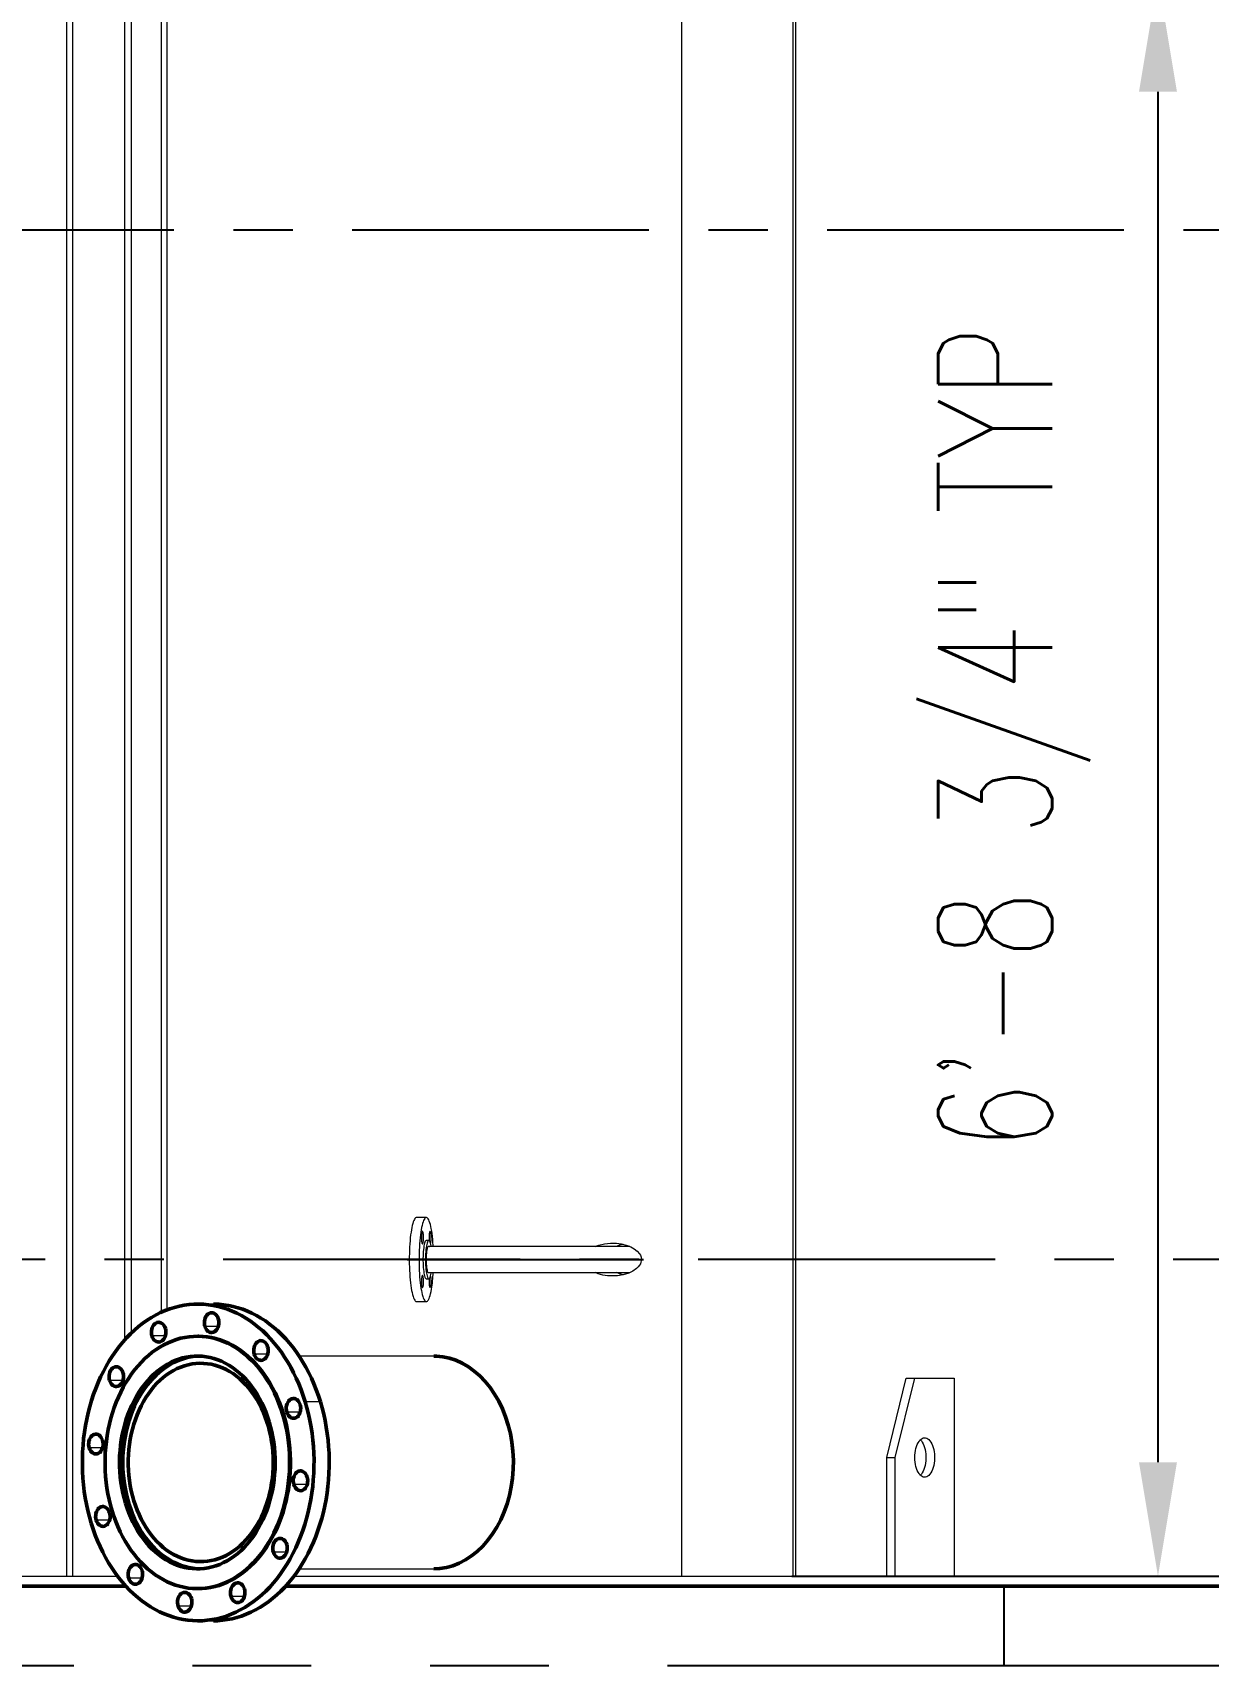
# Model space of a CAD drawing. Header units: inches. Extents: x 0 to 4731, y 0 to 1632.
# Drawn here: x 775.6 to 835, y 504.5 to 587 of the extents above; entities that cross this region are included whole.
import ezdxf

# ---------------------------------------------------------------- set-up
doc = ezdxf.new("R2010")
doc.units = ezdxf.units.IN
doc.header["$LTSCALE"] = 48
doc.header["$MEASUREMENT"] = 0
doc.linetypes.add('CENTER', pattern=[2, 1.25, -0.25, 0.25, -0.25])
doc.linetypes.add('PHANTOM2', pattern=[1.25, 0.625, -0.125, 0.125, -0.125, 0.125, -0.125])
for name, color, linetype, lineweight in [('AM_0', 7, 'Continuous', 50), ('AM_11', 92, 'PHANTOM2', 25), ('AM_7', 142, 'CENTER', 25), ('Equipment-AM_0', 7, 'Continuous', 50), ('Equipment-AM_5', 92, 'Continuous', 25), ('Equipment-AM_7', 142, 'CENTER', 25), ('Process-AM_0', 7, 'Continuous', 50)]:
    doc.layers.add(name, color=color, linetype=linetype, lineweight=lineweight)
doc.styles.get("Standard").update_dxf_attribs({"font": 'ROMANS.SHX', "width": 0.7})
doc.dimstyles.new('VALMET_ANSI$0', dxfattribs={"dimscale": 48, "dimtxt": 0.12, "dimasz": 0.12, "dimexe": 0.1, "dimexo": 0.05, "dimgap": 0.06, "dimtad": 1, "dimtoh": 1, "dimdec": 5, "dimzin": 7, "dimdsep": 46, "dimlunit": 4, "dimtxsty": 'Standard', "dimcen": 0, "dimclrd": 256, "dimclre": 256, "dimclrt": 140, "dimadec": 0, "dimazin": 2, "dimtp": 0.1, "dimtm": 0.1, "dimtfac": 0.71, "dimtdec": 5, "dimtofl": 0, "dimtmove": 0, "dimatfit": 3, "dimfxl": 1, "dimfrac": 2, "dimtolj": 1, "dimtzin": 7, "dimlwd": -1, "dimlwe": -1, "dimarcsym": 1})

# ---------------------------------------------------------------- blocks, each defined once
blk = doc.blocks.new('*U377')
at = {"layer": 'AM_7', "color": 0, "transparency": 16777216}
blk.add_line((-5.213, 0), (5.213, 0), dxfattribs=at)
blk = doc.blocks.new('*D608')
at = {"layer": 'Defpoints', "color": 0, "transparency": 16777216}
for p in [(811.567, 589.78), (811.567, 509.03), (832.462, 509.03)]:
    blk.add_point(p, dxfattribs=at)
at = {"layer": 'Equipment-AM_5', "linetype": 'ByBlock', "transparency": 16777216}
for p, q in [((813.967, 589.78), (837.262, 589.78)), ((832.462, 584.02), (832.462, 514.79)), ((813.967, 509.03), (837.262, 509.03))]:
    blk.add_line(p, q, dxfattribs=at)
at = {"layer": 'Equipment-AM_5', "transparency": 16777216}
for points in [[(831.502, 584.02), (833.422, 584.02), (832.462, 589.78)], [(831.502, 514.79), (833.422, 514.79), (832.462, 509.03)]]:
    blk.add_solid(points, dxfattribs=at)
at = {"layer": 'Equipment-AM_5', "color": 140, "transparency": 16777216, "insert": (825.194, 551.365), "char_height": 5.76, "attachment_point": 5, "rotation": 90}
blk.add_mtext('\\A1;6\'-8 3/4" TYP', dxfattribs=at)

msp = doc.modelspace()

# ---------------------------------------------------------------- linework, layer by layer
at = {"layer": 'AM_0', "lineweight": 18}
for p, q in [((784.73279, 522.780171), (783.965917, 522.780171)), ((784.982248, 521.653058), (784.306389, 521.653058)), ((782.306969, 521.170208), (781.63111, 521.170208)), ((783.965917, 521.155171), (783.923313, 521.155171)), ((787.47575, 520.243005), (786.799891, 520.243005)), ((795.881161, 520.155171), (789.068134, 520.155171)), ((780.166752, 518.923834), (779.490893, 518.923834)), ((788.274519, 517.222108), (788.231915, 517.222108)), ((789.119343, 517.31787), (788.443484, 517.31787)), ((790.139663, 517.844563), (789.37279, 517.844563)), ((779.135065, 515.51585), (778.459206, 515.51585)), ((789.472627, 513.661443), (788.796768, 513.661443)), ((780.29057, 512.721282), (780.460986, 512.721282)), ((779.48835, 511.859422), (778.81249, 511.859422)), ((788.440941, 510.253458), (787.765082, 510.253458)), ((781.131942, 508.934288), (780.456083, 508.934288)), ((789.068134, 509.405171), (795.881161, 509.405171)), ((783.923313, 508.405171), (783.965917, 508.405171)), ((783.625444, 507.524234), (782.949585, 507.524234)), ((786.300723, 508.007084), (785.624864, 508.007084)), ((783.965917, 506.780171), (784.73279, 506.780171))]:
    msp.add_line(p, q, dxfattribs=at)
at = {"layer": 'AM_0', "flags": 128}
for points in [[(778.559043, 511.715779), (778.469896, 512.02792), (778.390391, 512.34489), (778.320667, 512.666133), (778.260847, 512.991084), (778.211036, 513.319174), (778.171321, 513.649827), (778.141771, 513.982463), (778.122439, 514.316498), (778.113358, 514.651347), (778.114545, 514.986422), (778.125997, 515.321134), (778.147694, 515.654898), (778.179598, 515.987128), (778.221654, 516.31724), (778.273786, 516.644655), (778.335905, 516.9688), (778.407901, 517.289104), (778.489647, 517.605008), (778.581001, 517.915955), (778.681802, 518.221402), (778.791872, 518.520811), (778.91102, 518.813658), (779.039036, 519.099429), (779.175695, 519.377622), (779.320758, 519.64775), (779.47397, 519.909339), (779.635062, 520.161929), (779.803753, 520.405078), (779.979745, 520.638358), (780.16273, 520.861362), (780.352387, 521.073697), (780.548384, 521.274991), (780.750376, 521.464891), (780.958009, 521.643064), (781.17092, 521.809196), (781.388733, 521.962998), (781.611068, 522.104198), (781.837534, 522.23255), (782.067734, 522.347827), (782.301264, 522.449829), (782.537714, 522.538375), (782.77667, 522.613311), (783.017712, 522.674504), (783.260418, 522.721848), (783.504362, 522.75526), (783.749115, 522.774681), (783.994248, 522.780077), (784.239332, 522.771438), (784.483936, 522.74878), (784.727631, 522.712142), (784.96999, 522.661589), (785.210588, 522.597209), (785.449002, 522.519115), (785.684814, 522.427445), (785.917611, 522.322359), (786.146983, 522.204041), (786.37253, 522.072699), (786.593854, 521.928564), (786.810568, 521.771888), (787.022292, 521.602946), (787.228653, 521.422034), (787.429291, 521.229471), (787.623853, 521.025593), (787.811997, 520.810758), (787.993394, 520.585344), (788.167726, 520.349746), (788.334686, 520.104377), (788.493982, 519.849667), (788.645334, 519.586064), (788.788477, 519.314029), (788.923159, 519.034041), (789.049145, 518.74659), (789.166213, 518.45218), (789.274158, 518.151328), (789.37279, 517.844563)], [(784.306389, 521.653058), (784.28719, 521.73617), (784.278841, 521.822575), (784.281597, 521.90965), (784.295375, 521.994747), (784.319755, 522.075282), (784.353996, 522.148807), (784.397059, 522.213088), (784.447635, 522.266172), (784.504187, 522.306447), (784.564997, 522.332688), (784.628217, 522.344098), (784.691926, 522.340331), (784.754189, 522.321501), (784.813113, 522.28818), (784.866909, 522.24138), (784.913941, 522.182524), (784.952781, 522.113399), (784.982248, 522.036107)], [(784.73279, 522.780171), (784.761121, 522.780077), (785.006205, 522.771438), (785.250809, 522.74878), (785.494504, 522.712142), (785.736863, 522.661589), (785.977461, 522.597209), (786.215875, 522.519115), (786.451687, 522.427445), (786.684483, 522.322359), (786.913856, 522.204041), (787.139402, 522.072699), (787.360727, 521.928564), (787.577441, 521.771888), (787.789164, 521.602946), (787.995526, 521.422034), (788.196164, 521.229471), (788.390725, 521.025593), (788.57887, 520.810758), (788.760267, 520.585344), (788.934599, 520.349746), (789.101559, 520.104377), (789.260855, 519.849667), (789.412207, 519.586064), (789.55535, 519.314029), (789.690032, 519.034041), (789.816018, 518.74659), (789.933086, 518.45218), (790.041031, 518.151328), (790.139663, 517.844563)], [(781.63111, 521.170208), (781.61191, 521.25332), (781.603562, 521.339725), (781.606318, 521.4268), (781.620096, 521.511897), (781.644476, 521.592432), (781.678717, 521.665957), (781.72178, 521.730238), (781.772356, 521.783322), (781.828908, 521.823597), (781.889718, 521.849838), (781.952938, 521.861248), (782.016647, 521.857481), (782.07891, 521.838651), (782.137834, 521.80533), (782.191629, 521.75853), (782.238662, 521.699674), (782.277502, 521.630549), (782.306969, 521.553257)], [(782.306969, 521.553257), (782.326169, 521.470146), (782.334518, 521.38374), (782.331761, 521.296666), (782.317984, 521.211569), (782.293604, 521.131034), (782.259362, 521.057509), (782.216299, 520.993228), (782.165723, 520.940143), (782.109171, 520.899869), (782.048362, 520.873628), (781.985142, 520.862217), (781.921433, 520.865985), (781.85917, 520.884815), (781.800246, 520.918136), (781.74645, 520.964936), (781.699418, 521.023792), (781.660578, 521.092916), (781.63111, 521.170208)], [(784.982248, 522.036107), (785.001448, 521.952996), (785.009797, 521.86659), (785.00704, 521.779516), (784.993263, 521.694419), (784.968883, 521.613884), (784.934641, 521.540359), (784.891578, 521.476078), (784.841003, 521.422993), (784.784451, 521.382719), (784.723641, 521.356478), (784.660421, 521.345067), (784.596712, 521.348835), (784.534449, 521.367665), (784.475525, 521.400986), (784.421729, 521.447786), (784.374697, 521.506642), (784.335857, 521.575766), (784.306389, 521.653058)], [(779.61471, 512.338233), (779.5357, 512.616937), (779.466335, 512.900396), (779.406767, 513.187987), (779.357128, 513.479078), (779.317526, 513.773029), (779.288049, 514.069195), (779.26876, 514.366923), (779.259704, 514.665559), (779.260899, 514.964447), (779.272344, 515.262931), (779.294012, 515.560353), (779.325856, 515.85606), (779.367806, 516.149402), (779.419771, 516.439734), (779.481635, 516.726418), (779.553263, 517.008824), (779.634497, 517.28633), (779.725159, 517.558328), (779.82505, 517.824219), (779.933949, 518.083418), (780.051618, 518.335356), (780.177798, 518.579479), (780.312211, 518.81525), (780.454562, 519.042151), (780.604539, 519.259683), (780.76181, 519.467369), (780.926031, 519.664751), (781.096841, 519.851396), (781.273864, 520.026892), (781.456712, 520.190856), (781.644981, 520.342926), (781.838259, 520.482767), (782.03612, 520.610073), (782.238129, 520.724564), (782.443843, 520.825987), (782.652809, 520.914121), (782.864568, 520.988771), (783.078654, 521.049773), (783.294597, 521.096992), (783.511922, 521.130327), (783.730151, 521.149702), (783.948805, 521.155075), (784.167403, 521.146436), (784.385465, 521.123801), (784.60251, 521.087222), (784.818063, 521.036779), (785.031648, 520.972583), (785.242797, 520.894774), (785.451046, 520.803524), (785.655937, 520.699033), (785.857018, 520.581531), (786.053849, 520.451277), (786.245997, 520.308556), (786.433039, 520.153683), (786.614564, 519.986998), (786.790173, 519.808867), (786.95948, 519.619681), (787.122113, 519.419858), (787.277714, 519.209835), (787.425941, 518.990075), (787.566469, 518.761061), (787.698989, 518.523296), (787.823209, 518.277302), (787.938856, 518.023622), (788.045676, 517.762811), (788.143434, 517.495444), (788.231915, 517.222108)], [(783.965917, 521.155171), (783.991409, 521.155075), (784.210007, 521.146436), (784.428069, 521.123801), (784.645114, 521.087222), (784.860667, 521.036779), (785.074252, 520.972583), (785.285401, 520.894774), (785.49365, 520.803524), (785.698541, 520.699033), (785.899622, 520.581531), (786.096453, 520.451277), (786.288601, 520.308556), (786.475643, 520.153683), (786.657168, 519.986998), (786.832777, 519.808867), (787.002084, 519.619681), (787.164717, 519.419858), (787.320318, 519.209835), (787.468546, 518.990075), (787.609073, 518.761061), (787.741593, 518.523296), (787.865813, 518.277302), (787.98146, 518.023622), (788.08828, 517.762811), (788.186038, 517.495444), (788.274519, 517.222108)], [(786.799891, 520.243005), (786.780691, 520.326116), (786.772343, 520.412522), (786.775099, 520.499596), (786.788877, 520.584693), (786.813257, 520.665228), (786.847498, 520.738753), (786.890561, 520.803034), (786.941137, 520.856119), (786.997689, 520.896393), (787.058499, 520.922634), (787.121719, 520.934045), (787.185428, 520.930277), (787.247691, 520.911447), (787.306615, 520.878126), (787.36041, 520.831326), (787.407443, 520.77247), (787.446283, 520.703346), (787.47575, 520.626054)], [(787.47575, 520.626054), (787.49495, 520.542942), (787.503299, 520.456537), (787.500542, 520.369462), (787.486765, 520.284365), (787.462385, 520.20383), (787.428143, 520.130306), (787.38508, 520.066024), (787.334504, 520.01294), (787.277952, 519.972665), (787.217143, 519.946424), (787.153923, 519.935014), (787.090214, 519.938781), (787.027951, 519.957611), (786.969027, 519.990932), (786.915231, 520.037732), (786.868199, 520.096588), (786.829359, 520.165713), (786.799891, 520.243005)], [(779.490893, 518.923834), (779.471693, 519.006946), (779.463344, 519.093351), (779.466101, 519.180426), (779.479878, 519.265523), (779.504258, 519.346057), (779.5385, 519.419582), (779.581563, 519.483864), (779.632139, 519.536948), (779.68869, 519.577223), (779.7495, 519.603464), (779.81272, 519.614874), (779.876429, 519.611107), (779.938692, 519.592277), (779.997616, 519.558955), (780.051412, 519.512156), (780.098444, 519.4533), (780.137284, 519.384175), (780.166752, 519.306883)], [(780.29057, 512.721282), (780.218933, 512.9754), (780.156806, 513.23415), (780.104348, 513.496869), (780.061693, 513.762883), (780.02895, 514.031507), (780.006204, 514.302054), (779.993514, 514.573827), (779.990911, 514.846131), (779.998403, 515.118265), (780.015969, 515.389531), (780.043566, 515.659233), (780.081122, 515.926679), (780.128541, 516.191181), (780.185701, 516.452062), (780.252456, 516.70865), (780.328633, 516.960288), (780.414038, 517.20633), (780.508452, 517.446144), (780.611631, 517.679115), (780.723311, 517.904644), (780.843206, 518.122152), (780.971007, 518.331082), (781.106386, 518.530897), (781.248997, 518.721083), (781.398473, 518.901153), (781.55443, 519.070645), (781.716467, 519.229123), (781.88417, 519.376181), (782.057107, 519.511441), (782.234835, 519.634555), (782.416897, 519.745209), (782.602826, 519.843117), (782.792144, 519.928029), (782.984366, 519.999726), (783.178999, 520.058025), (783.375542, 520.102776), (783.573491, 520.133864), (783.772339, 520.151209), (783.971573, 520.154766), (784.170684, 520.144527), (784.36916, 520.120518), (784.566492, 520.0828), (784.762172, 520.03147), (784.955699, 519.96666), (785.146576, 519.888537), (785.334313, 519.797301), (785.518428, 519.693185), (785.698448, 519.576458), (785.873912, 519.447419), (786.044368, 519.306399), (786.209379, 519.153761), (786.368523, 518.989896), (786.521389, 518.815224), (786.667586, 518.630194), (786.806739, 518.435282), (786.93849, 518.230986), (787.062501, 518.017833), (787.178454, 517.796368), (787.286051, 517.567161), (787.385016, 517.3308), (787.475095, 517.087892), (787.556056, 516.839059)], [(784.008521, 520.153909), (783.894541, 520.148272), (783.695864, 520.127593), (783.498209, 520.093188), (783.302083, 520.045144), (783.107988, 519.983585), (782.916424, 519.908669), (782.727882, 519.820588), (782.542846, 519.719569), (782.361792, 519.60587), (782.185183, 519.479784), (782.013473, 519.341634), (781.847104, 519.191774), (781.686501, 519.03059), (781.532078, 518.858496), (781.38423, 518.675932), (781.243338, 518.483368), (781.109762, 518.281298), (780.983847, 518.07024), (780.865914, 517.850737), (780.756267, 517.623352), (780.655188, 517.388669), (780.562935, 517.147289), (780.479746, 516.899833), (780.405833, 516.646936), (780.341388, 516.389247), (780.286574, 516.127428), (780.241534, 515.86215), (780.206382, 515.594095), (780.181209, 515.32395), (780.166079, 515.05241), (780.161031, 514.780171), (780.166079, 514.507931), (780.181209, 514.236391), (780.206382, 513.966246), (780.241534, 513.698191), (780.286574, 513.432913), (780.341388, 513.171094), (780.405833, 512.913405), (780.479746, 512.660508), (780.562935, 512.413052), (780.655188, 512.171673), (780.756267, 511.936989), (780.865914, 511.709604), (780.983847, 511.490101), (781.109762, 511.279044), (781.243338, 511.076973), (781.38423, 510.884409), (781.532078, 510.701846), (781.686501, 510.529751), (781.847104, 510.368567), (782.013473, 510.218708), (782.185183, 510.080558), (782.361792, 509.954471), (782.542846, 509.840772), (782.727882, 509.739753), (782.916424, 509.651672), (783.107988, 509.576756), (783.302083, 509.515197), (783.498209, 509.467153), (783.695864, 509.432748), (783.894541, 509.412069), (784.008521, 509.406432)], [(787.759369, 514.780171), (787.754261, 515.044575), (787.73895, 515.308243), (787.713479, 515.570438), (787.677919, 515.830432), (787.63237, 516.087497), (787.576957, 516.340919), (787.511837, 516.589991), (787.437189, 516.834019), (787.353222, 517.072322), (787.260171, 517.304237), (787.158295, 517.529117), (787.047876, 517.746334), (786.929225, 517.955285), (786.80267, 518.155386), (786.668564, 518.346079), (786.527283, 518.526834), (786.379218, 518.697146), (786.224784, 518.856541), (786.064409, 519.004575), (785.898542, 519.140834), (785.727645, 519.264939), (785.552194, 519.376544), (785.372678, 519.475338), (785.189597, 519.561047), (785.003462, 519.633429), (784.814791, 519.692286), (784.62411, 519.737451), (784.431951, 519.768799), (784.23885, 519.786243), (784.045344, 519.789734), (783.851973, 519.779263), (783.659275, 519.754858), (783.467789, 519.716588), (783.278047, 519.66456), (783.090579, 519.598917), (782.905906, 519.519844), (782.724545, 519.427561), (782.546999, 519.322324), (782.373765, 519.204428), (782.205324, 519.0742), (782.042146, 518.932005), (781.884687, 518.778237), (781.733385, 518.613326), (781.588661, 518.437731), (781.45092, 518.251942), (781.320544, 518.056477), (781.197898, 517.85188), (781.083323, 517.638722), (780.977139, 517.417596), (780.879641, 517.189119), (780.791101, 516.953928), (780.711767, 516.712679), (780.641858, 516.466043), (780.58157, 516.214708), (780.531072, 515.959375), (780.490503, 515.700756), (780.459977, 515.43957), (780.439579, 515.176547), (780.429366, 514.912419), (780.429366, 514.647922), (780.439579, 514.383794), (780.459977, 514.120771), (780.490503, 513.859586), (780.531072, 513.600966), (780.58157, 513.345633), (780.641858, 513.094298), (780.711767, 512.847663), (780.791101, 512.606413), (780.879641, 512.371222), (780.977139, 512.142746), (781.083323, 511.92162), (781.197898, 511.708461), (781.320544, 511.503864), (781.45092, 511.308399), (781.588661, 511.12261), (781.733385, 510.947015), (781.884687, 510.782104), (782.042146, 510.628337), (782.205324, 510.486141), (782.373765, 510.355913), (782.546999, 510.238017), (782.724545, 510.132781), (782.905906, 510.040497), (783.090579, 509.961424), (783.278047, 509.895782), (783.467789, 509.843753), (783.659275, 509.805483), (783.851973, 509.781078), (784.045344, 509.770607), (784.23885, 509.774098), (784.431951, 509.791542), (784.62411, 509.822891), (784.814791, 509.868056), (785.003462, 509.926912), (785.189597, 509.999295), (785.372678, 510.085003), (785.552194, 510.183797), (785.727645, 510.295403), (785.898542, 510.419508), (786.064409, 510.555767), (786.224784, 510.7038), (786.379218, 510.863195), (786.527283, 511.033507), (786.668564, 511.214262), (786.80267, 511.404956), (786.929225, 511.605056), (787.047876, 511.814007), (787.158295, 512.031225), (787.260171, 512.256104), (787.353222, 512.488019), (787.437189, 512.726322), (787.511837, 512.97035), (787.576957, 513.219422), (787.63237, 513.472844), (787.677919, 513.72991), (787.713479, 513.989903), (787.73895, 514.252099), (787.754261, 514.515766), (787.759369, 514.780171)], [(795.881362, 520.1503), (796.00469, 520.152218), (796.335714, 520.11932), (796.6644, 520.048082), (796.989765, 519.939219), (797.308327, 519.794078), (797.616604, 519.614005), (797.913362, 519.399147), (798.197433, 519.150755), (798.465763, 518.871617), (798.7153, 518.564521), (798.944956, 518.229931), (799.153776, 517.86963), (799.339535, 517.487545), (799.500007, 517.087599), (799.634163, 516.671017), (799.741739, 516.2395), (799.821661, 515.79768), (799.872856, 515.350185), (799.894715, 514.898972), (799.88757, 514.445326), (799.851667, 513.994041), (799.787254, 513.549912), (799.6943, 513.114815), (799.57356, 512.690022), (799.426556, 512.279943), (799.254809, 511.888987), (799.05862, 511.518553), (798.839241, 511.169991), (798.599245, 510.846848), (798.341202, 510.552672), (798.065776, 510.288706), (797.774472, 510.055751), (797.470563, 509.856102), (797.157319, 509.692051), (796.836005, 509.564679), (796.50782, 509.473936), (796.17631, 509.420586), (795.881173, 509.407055)], [(780.166752, 519.306883), (780.185951, 519.223772), (780.1943, 519.137366), (780.191544, 519.050292), (780.177766, 518.965194), (780.153386, 518.88466), (780.119145, 518.811135), (780.076082, 518.746854), (780.025506, 518.693769), (779.968954, 518.653495), (779.908144, 518.627253), (779.844924, 518.615843), (779.781215, 518.61961), (779.718952, 518.638441), (779.660028, 518.671762), (779.606232, 518.718562), (779.5592, 518.777418), (779.52036, 518.846542), (779.490893, 518.923834)], [(788.443484, 517.31787), (788.424284, 517.400982), (788.415936, 517.487387), (788.418692, 517.574462), (788.432469, 517.659559), (788.456849, 517.740094), (788.491091, 517.813619), (788.534154, 517.8779), (788.58473, 517.930984), (788.641282, 517.971259), (788.702092, 517.9975), (788.765311, 518.00891), (788.829021, 518.005143), (788.891283, 517.986313), (788.950208, 517.952992), (789.004003, 517.906192), (789.051036, 517.847336), (789.089876, 517.778212), (789.119343, 517.700919)], [(789.37279, 517.844563), (789.461937, 517.532421), (789.541442, 517.215451), (789.611166, 516.894209), (789.670986, 516.569257), (789.720797, 516.241168), (789.760513, 515.910515), (789.790063, 515.577879), (789.809395, 515.243843), (789.818475, 514.908995), (789.817289, 514.57392), (789.805837, 514.239207), (789.78414, 513.905443), (789.752235, 513.573214), (789.71018, 513.243102), (789.658047, 512.915686), (789.595928, 512.591542), (789.523932, 512.271237), (789.442186, 511.955334), (789.350832, 511.644386), (789.250032, 511.33894), (789.139961, 511.03953), (789.020813, 510.746683), (788.892798, 510.460913), (788.756138, 510.182719), (788.611076, 509.912591), (788.457863, 509.651003), (788.296771, 509.398413), (788.128081, 509.155264), (787.952089, 508.921983), (787.769103, 508.698979), (787.579446, 508.486644), (787.38345, 508.28535), (787.181457, 508.09545), (786.973824, 507.917278), (786.760914, 507.751145), (786.5431, 507.597343), (786.320766, 507.456143), (786.094299, 507.327791), (785.8641, 507.212514), (785.63057, 507.110513), (785.394119, 507.021966), (785.155163, 506.947031), (784.914121, 506.885837), (784.671415, 506.838493), (784.427472, 506.805081), (784.182719, 506.78566), (783.937585, 506.780264), (783.692501, 506.788903), (783.447897, 506.811561), (783.204202, 506.848199), (782.961843, 506.898752), (782.721245, 506.963132), (782.482832, 507.041226), (782.247019, 507.132896), (782.014223, 507.237983), (781.78485, 507.3563), (781.559304, 507.487642), (781.337979, 507.631778), (781.121265, 507.788454), (780.909542, 507.957396), (780.70318, 508.138307), (780.502543, 508.330871), (780.307981, 508.534749), (780.119836, 508.749583), (779.938439, 508.974997), (779.764108, 509.210595), (779.597148, 509.455965), (779.437852, 509.710674), (779.2865, 509.974278), (779.143357, 510.246312), (779.008674, 510.526301), (778.882689, 510.813752), (778.765621, 511.108161), (778.657676, 511.409013), (778.559043, 511.715779)], [(788.231915, 517.222108), (788.310925, 516.943404), (788.38029, 516.659945), (788.439858, 516.372354), (788.489497, 516.081263), (788.529099, 515.787312), (788.558577, 515.491147), (788.577865, 515.193419), (788.586921, 514.894782), (788.585726, 514.595894), (788.574282, 514.297411), (788.552614, 513.999989), (788.52077, 513.704282), (788.478819, 513.41094), (788.426855, 513.120607), (788.36499, 512.833923), (788.293362, 512.551518), (788.212128, 512.274011), (788.121466, 512.002013), (788.021575, 511.736123), (787.912676, 511.476923), (787.795007, 511.224986), (787.668827, 510.980863), (787.534414, 510.745092), (787.392063, 510.51819), (787.242087, 510.300658), (787.084815, 510.092972), (786.920594, 509.89559), (786.749784, 509.708946), (786.572761, 509.533449), (786.389914, 509.369485), (786.201644, 509.217416), (786.008367, 509.077574), (785.810506, 508.950268), (785.608496, 508.835778), (785.402783, 508.734354), (785.193816, 508.646221), (784.982058, 508.571571), (784.767971, 508.510569), (784.552028, 508.463349), (784.334703, 508.430015), (784.116474, 508.410639), (783.89782, 508.405266), (783.679222, 508.413906), (783.461161, 508.43654), (783.244115, 508.473119), (783.028563, 508.523562), (782.814977, 508.587759), (782.603828, 508.665568), (782.395579, 508.756818), (782.190689, 508.861308), (781.989607, 508.97881), (781.792776, 509.109064), (781.600628, 509.251785), (781.413587, 509.406658), (781.232062, 509.573344), (781.056453, 509.751475), (780.887146, 509.94066), (780.724513, 510.140484), (780.568911, 510.350506), (780.420684, 510.570266), (780.280156, 510.799281), (780.147636, 511.037046), (780.023417, 511.283039), (779.90777, 511.53672), (779.80095, 511.79753), (779.703192, 512.064897), (779.61471, 512.338233)], [(788.274519, 517.222108), (788.353529, 516.943404), (788.422894, 516.659945), (788.482462, 516.372354), (788.532101, 516.081263), (788.571703, 515.787312), (788.601181, 515.491147), (788.620469, 515.193419), (788.629525, 514.894782), (788.62833, 514.595894), (788.616886, 514.297411), (788.595218, 513.999989), (788.563374, 513.704282), (788.521423, 513.41094), (788.469459, 513.120607), (788.407594, 512.833923), (788.335966, 512.551518), (788.254732, 512.274011), (788.16407, 512.002013), (788.064179, 511.736123), (787.95528, 511.476923), (787.837611, 511.224986), (787.711431, 510.980863), (787.577018, 510.745092), (787.434667, 510.51819), (787.284691, 510.300658), (787.127419, 510.092972), (786.963198, 509.89559), (786.792388, 509.708946), (786.615365, 509.533449), (786.432518, 509.369485), (786.244248, 509.217416), (786.050971, 509.077574), (785.85311, 508.950268), (785.6511, 508.835778), (785.445387, 508.734354), (785.236421, 508.646221), (785.024662, 508.571571), (784.810575, 508.510569), (784.594632, 508.463349), (784.377307, 508.430015), (784.159078, 508.410639), (783.965917, 508.405171)], [(790.139663, 517.844563), (790.22881, 517.532421), (790.308315, 517.215451), (790.378039, 516.894209), (790.437859, 516.569257), (790.48767, 516.241168), (790.527386, 515.910515), (790.556935, 515.577879), (790.576267, 515.243843), (790.585348, 514.908995), (790.584162, 514.57392), (790.57271, 514.239207), (790.551012, 513.905443), (790.519108, 513.573214), (790.477053, 513.243102), (790.42492, 512.915686), (790.362801, 512.591542), (790.290805, 512.271237), (790.209059, 511.955334), (790.117705, 511.644386), (790.016905, 511.33894), (789.906834, 511.03953), (789.787686, 510.746683), (789.65967, 510.460913), (789.523011, 510.182719), (789.377948, 509.912591), (789.224736, 509.651003), (789.063644, 509.398413), (788.894954, 509.155264), (788.718961, 508.921983), (788.535976, 508.698979), (788.346319, 508.486644), (788.150322, 508.28535), (787.94833, 508.09545), (787.740697, 507.917278), (787.527787, 507.751145), (787.309973, 507.597343), (787.087638, 507.456143), (786.861172, 507.327791), (786.630972, 507.212514), (786.397442, 507.110513), (786.160992, 507.021966), (785.922036, 506.947031), (785.680994, 506.885837), (785.438288, 506.838493), (785.194345, 506.805081), (784.949592, 506.78566), (784.73279, 506.780171)], [(789.119343, 517.700919), (789.138543, 517.617808), (789.146891, 517.531402), (789.144135, 517.444328), (789.130357, 517.359231), (789.105978, 517.278696), (789.071736, 517.205171), (789.028673, 517.14089), (788.978097, 517.087805), (788.921545, 517.047531), (788.860735, 517.02129), (788.797515, 517.009879), (788.733806, 517.013647), (788.671544, 517.032477), (788.612619, 517.065798), (788.558824, 517.112598), (788.511791, 517.171454), (788.472951, 517.240578), (788.443484, 517.31787)], [(787.556056, 516.839059), (787.627692, 516.584941), (787.689819, 516.326191), (787.742277, 516.063472), (787.784933, 515.797459), (787.817675, 515.528834), (787.840421, 515.258288), (787.853111, 514.986514), (787.855714, 514.71421), (787.848223, 514.442076), (787.830656, 514.17081), (787.803059, 513.901108), (787.765503, 513.633663), (787.718084, 513.36916), (787.660924, 513.10828), (787.594169, 512.851691), (787.517992, 512.600053), (787.432587, 512.354011), (787.338174, 512.114197), (787.234995, 511.881226), (787.123314, 511.655697), (787.00342, 511.438189), (786.875619, 511.229259), (786.740239, 511.029445), (786.597628, 510.839258), (786.448153, 510.659188), (786.292196, 510.489696), (786.130158, 510.331218), (785.962455, 510.184161), (785.789518, 510.048901), (785.611791, 509.925786), (785.429729, 509.815133), (785.2438, 509.717224), (785.054481, 509.632312), (784.862259, 509.560615), (784.667626, 509.502316), (784.471083, 509.457565), (784.273134, 509.426478), (784.074287, 509.409133), (783.875052, 509.405575), (783.675941, 509.415815), (783.477465, 509.439824), (783.280134, 509.477542), (783.084453, 509.528871), (782.890926, 509.593681), (782.700049, 509.671804), (782.512312, 509.763041), (782.328197, 509.867156), (782.148177, 509.983883), (781.972714, 510.112922), (781.802258, 510.253942), (781.637246, 510.40658), (781.478103, 510.570446), (781.325236, 510.745118), (781.179039, 510.930147), (781.039886, 511.12506), (780.908135, 511.329355), (780.784124, 511.542509), (780.668171, 511.763973), (780.560574, 511.99318), (780.46161, 512.229541), (780.371531, 512.47245), (780.29057, 512.721282)], [(778.459206, 515.51585), (778.440006, 515.598961), (778.431658, 515.685367), (778.434414, 515.772441), (778.448192, 515.857538), (778.472572, 515.938073), (778.506813, 516.011598), (778.549876, 516.075879), (778.600452, 516.128964), (778.657004, 516.169238), (778.717814, 516.195479), (778.781034, 516.20689), (778.844743, 516.203123), (778.907006, 516.184292), (778.96593, 516.150971), (779.019726, 516.104171), (779.066758, 516.045315), (779.105598, 515.976191), (779.135065, 515.898899)], [(779.135065, 515.898899), (779.154265, 515.815787), (779.162614, 515.729382), (779.159857, 515.642307), (779.14608, 515.55721), (779.1217, 515.476676), (779.087458, 515.403151), (779.044395, 515.338869), (778.993819, 515.285785), (778.937267, 515.24551), (778.876458, 515.219269), (778.813238, 515.207859), (778.749529, 515.211626), (778.687266, 515.230456), (778.628342, 515.263778), (778.574546, 515.310577), (778.527514, 515.369433), (778.488674, 515.438558), (778.459206, 515.51585)], [(788.796768, 513.661443), (788.777568, 513.744554), (788.76922, 513.83096), (788.771976, 513.918034), (788.785754, 514.003131), (788.810134, 514.083666), (788.844375, 514.157191), (788.887438, 514.221472), (788.938014, 514.274556), (788.994566, 514.314831), (789.055376, 514.341072), (789.118596, 514.352483), (789.182305, 514.348715), (789.244568, 514.329885), (789.303492, 514.296564), (789.357287, 514.249764), (789.40432, 514.190908), (789.44316, 514.121784), (789.472627, 514.044492)], [(789.472627, 514.044492), (789.491827, 513.96138), (789.500176, 513.874974), (789.497419, 513.7879), (789.483642, 513.702803), (789.459262, 513.622268), (789.42502, 513.548743), (789.381957, 513.484462), (789.331381, 513.431378), (789.274829, 513.391103), (789.21402, 513.364862), (789.1508, 513.353452), (789.087091, 513.357219), (789.024828, 513.376049), (788.965904, 513.40937), (788.912108, 513.45617), (788.865076, 513.515026), (788.826236, 513.58415), (788.796768, 513.661443)], [(778.81249, 511.859422), (778.793291, 511.942534), (778.784942, 512.028939), (778.787699, 512.116013), (778.801476, 512.201111), (778.825856, 512.281645), (778.860098, 512.35517), (778.903161, 512.419451), (778.953736, 512.472536), (779.010288, 512.512811), (779.071098, 512.539052), (779.134318, 512.550462), (779.198027, 512.546695), (779.26029, 512.527864), (779.319214, 512.494543), (779.37301, 512.447744), (779.420042, 512.388887), (779.458882, 512.319763), (779.48835, 512.242471)], [(779.48835, 512.242471), (779.507549, 512.159359), (779.515898, 512.072954), (779.513142, 511.98588), (779.499364, 511.900782), (779.474984, 511.820248), (779.440742, 511.746723), (779.39768, 511.682442), (779.347104, 511.629357), (779.290552, 511.589082), (779.229742, 511.562841), (779.166522, 511.551431), (779.102813, 511.555198), (779.04055, 511.574029), (778.981626, 511.60735), (778.92783, 511.654149), (778.880798, 511.713006), (778.841958, 511.78213), (778.81249, 511.859422)], [(787.765082, 510.253458), (787.745882, 510.33657), (787.737533, 510.422975), (787.74029, 510.51005), (787.754067, 510.595147), (787.778447, 510.675682), (787.812689, 510.749206), (787.855752, 510.813488), (787.906328, 510.866572), (787.96288, 510.906847), (788.023689, 510.933088), (788.086909, 510.944498), (788.150618, 510.940731), (788.212881, 510.921901), (788.271805, 510.888579), (788.325601, 510.84178), (788.372633, 510.782924), (788.411473, 510.713799), (788.440941, 510.636507)], [(788.440941, 510.636507), (788.460141, 510.553396), (788.468489, 510.46699), (788.465733, 510.379916), (788.451955, 510.294819), (788.427575, 510.214284), (788.393334, 510.140759), (788.350271, 510.076478), (788.299695, 510.023393), (788.243143, 509.983119), (788.182333, 509.956878), (788.119113, 509.945467), (788.055404, 509.949235), (787.993141, 509.968065), (787.934217, 510.001386), (787.880422, 510.048186), (787.833389, 510.107042), (787.794549, 510.176166), (787.765082, 510.253458)], [(780.456083, 508.934288), (780.436883, 509.017399), (780.428535, 509.103805), (780.431291, 509.190879), (780.445069, 509.275976), (780.469449, 509.356511), (780.50369, 509.430036), (780.546753, 509.494317), (780.597329, 509.547402), (780.653881, 509.587676), (780.714691, 509.613917), (780.777911, 509.625328), (780.84162, 509.62156), (780.903883, 509.60273), (780.962807, 509.569409), (781.016603, 509.522609), (781.063635, 509.463753), (781.102475, 509.394629), (781.131942, 509.317337)], [(781.131942, 509.317337), (781.151142, 509.234225), (781.159491, 509.147819), (781.156734, 509.060745), (781.142957, 508.975648), (781.118577, 508.895113), (781.084335, 508.821588), (781.041272, 508.757307), (780.990696, 508.704223), (780.934144, 508.663948), (780.873335, 508.637707), (780.810115, 508.626297), (780.746406, 508.630064), (780.684143, 508.648894), (780.625219, 508.682215), (780.571423, 508.729015), (780.524391, 508.787871), (780.485551, 508.856995), (780.456083, 508.934288)], [(782.949585, 507.524234), (782.930385, 507.607346), (782.922037, 507.693751), (782.924793, 507.780825), (782.938571, 507.865923), (782.962951, 507.946457), (782.997192, 508.019982), (783.040255, 508.084264), (783.090831, 508.137348), (783.147383, 508.177623), (783.208193, 508.203864), (783.271413, 508.215274), (783.335122, 508.211507), (783.397384, 508.192677), (783.456309, 508.159355), (783.510104, 508.112556), (783.557137, 508.0537), (783.595977, 507.984575), (783.625444, 507.907283)], [(785.624864, 508.007084), (785.605664, 508.090196), (785.597316, 508.176601), (785.600072, 508.263675), (785.61385, 508.348773), (785.63823, 508.429307), (785.672471, 508.502832), (785.715534, 508.567113), (785.76611, 508.620198), (785.822662, 508.660473), (785.883472, 508.686714), (785.946692, 508.698124), (786.010401, 508.694357), (786.072664, 508.675526), (786.131588, 508.642205), (786.185383, 508.595406), (786.232416, 508.536549), (786.271256, 508.467425), (786.300723, 508.390133)], [(786.300723, 508.390133), (786.319923, 508.307022), (786.328272, 508.220616), (786.325515, 508.133542), (786.311738, 508.048444), (786.287358, 507.96791), (786.253116, 507.894385), (786.210053, 507.830104), (786.159477, 507.777019), (786.102925, 507.736745), (786.042116, 507.710503), (785.978896, 507.699093), (785.915187, 507.70286), (785.852924, 507.721691), (785.794, 507.755012), (785.740204, 507.801811), (785.693172, 507.860668), (785.654332, 507.929792), (785.624864, 508.007084)], [(783.625444, 507.907283), (783.644644, 507.824172), (783.652992, 507.737766), (783.650236, 507.650692), (783.636459, 507.565594), (783.612079, 507.48506), (783.577837, 507.411535), (783.534774, 507.347254), (783.484198, 507.294169), (783.427646, 507.253895), (783.366837, 507.227653), (783.303617, 507.216243), (783.239907, 507.22001), (783.177645, 507.238841), (783.11872, 507.272162), (783.064925, 507.318961), (783.017893, 507.377818), (782.979053, 507.446942), (782.949585, 507.524234)]]:
    msp.add_lwpolyline(points, dxfattribs=at)
at = {"layer": 'AM_11'}
for p, q in [((824.680925, 508.530171), (824.680925, 504.530171)), ((747.680925, 504.530171), (824.680925, 504.530171)), ((824.680925, 504.530171), (1194.680925, 504.530171))]:
    msp.add_line(p, q, dxfattribs=at)
at = {"layer": 'AM_7', "ltscale": 0.25}
for p, q in [((1070.743425, 577.030171), (695.863562, 577.030171)), ((1088.229425, 525.030171), (685.99956, 525.030171))]:
    msp.add_line(p, q, dxfattribs=at)
at = {"layer": 'Equipment-AM_0', "lineweight": 18}
for p, q in [((777.328648, 509.030171), (777.328648, 652.530171)), ((777.627638, 509.030171), (777.627638, 652.530171)), ((780.251712, 520.960983), (780.251712, 652.530171)), ((780.599894, 521.323417), (780.599894, 652.530171)), ((782.1084, 522.36559), (782.1084, 652.530171)), ((782.40739, 522.489571), (782.40739, 652.530171)), ((808.407119, 509.030171), (808.407119, 652.530171)), ((814.027273, 509.030171), (814.027273, 652.530171)), ((814.158078, 509.030171), (814.158078, 652.530171)), ((795.493591, 527.155171), (795.001187, 527.155171)), ((795.616692, 525.998921), (795.493591, 525.998921)), ((805.773409, 525.687671), (795.586568, 525.687671)), ((795.493591, 524.061421), (795.616692, 524.061421)), ((795.586568, 524.372671), (805.773513, 524.372671)), ((795.735642, 524.345161), (795.740235, 524.372671)), ((795.001187, 522.905171), (795.493591, 522.905171)), ((818.756455, 515.030171), (819.74643, 519.030171)), ((819.190905, 515.030171), (820.18088, 519.030171)), ((819.74643, 519.030171), (820.18088, 519.030171)), ((820.18088, 519.030171), (822.160831, 519.030171)), ((822.160831, 519.030171), (822.160831, 509.030171)), ((818.756455, 509.030171), (818.756455, 515.030171)), ((818.756455, 515.030171), (819.190905, 515.030171)), ((819.190905, 509.030171), (819.190905, 515.030171)), ((750.681171, 509.030171), (779.897613, 509.030171)), ((788.800581, 509.030171), (877.680925, 509.030171))]:
    msp.add_line(p, q, dxfattribs=at)
at = {"layer": 'Equipment-AM_0', "lineweight": 18, "flags": 128}
for points in [[(795.001187, 527.155171), (794.978907, 527.151294), (794.949341, 527.134091), (794.920111, 527.103244), (794.891407, 527.058953), (794.863416, 527.001503), (794.836317, 526.931269), (794.810288, 526.848706), (794.785497, 526.754349), (794.762104, 526.648809), (794.740263, 526.532773), (794.720113, 526.406991), (794.701786, 526.27228), (794.685401, 526.129514), (794.671064, 525.979617), (794.658868, 525.823564), (794.648893, 525.662365), (794.641201, 525.497066), (794.635845, 525.328738), (794.632858, 525.158475), (794.632259, 524.987379), (794.634053, 524.816561), (794.638229, 524.647129), (794.644758, 524.48018), (794.653599, 524.316799), (794.664694, 524.158043), (794.677971, 524.004944), (794.693344, 523.858494), (794.710714, 523.719643), (794.729968, 523.589291), (794.750981, 523.468284), (794.773616, 523.357406), (794.797727, 523.257376), (794.823158, 523.168844), (794.849743, 523.092384), (794.877311, 523.02849), (794.905682, 522.977578), (794.934672, 522.939978), (794.964094, 522.915934), (794.993756, 522.905602), (795.001187, 522.905171)], [(795.844485, 525.687671), (795.841179, 525.743543), (795.830084, 525.902298), (795.816807, 526.055397), (795.801433, 526.201847), (795.784063, 526.340698), (795.764809, 526.47105), (795.743797, 526.592058), (795.721161, 526.702936), (795.69705, 526.802965), (795.671619, 526.891497), (795.645034, 526.967958), (795.617466, 527.031851), (795.589095, 527.082763), (795.560105, 527.120363), (795.530684, 527.144407), (795.501021, 527.15474), (795.471311, 527.151294), (795.441745, 527.134091), (795.412515, 527.103244), (795.383811, 527.058953), (795.355819, 527.001503), (795.328721, 526.931269), (795.302692, 526.848706), (795.277901, 526.754349), (795.254508, 526.648809), (795.232667, 526.532773), (795.212517, 526.406991), (795.19419, 526.27228), (795.177805, 526.129514), (795.163468, 525.979617), (795.151272, 525.823564), (795.141296, 525.662365), (795.133605, 525.497066), (795.128249, 525.328738), (795.125261, 525.158475), (795.124663, 524.987379), (795.126457, 524.816561), (795.130633, 524.647129), (795.137162, 524.48018), (795.146002, 524.316799), (795.157097, 524.158043), (795.170375, 524.004944), (795.185748, 523.858494), (795.203118, 523.719643), (795.222372, 523.589291), (795.243385, 523.468284), (795.26602, 523.357406), (795.290131, 523.257376), (795.315562, 523.168844), (795.342147, 523.092384), (795.369715, 523.02849), (795.398086, 522.977578), (795.427076, 522.939978), (795.456498, 522.915934), (795.48616, 522.905602), (795.51587, 522.909048), (795.545436, 522.92625), (795.574666, 522.957097), (795.60337, 523.001389), (795.631362, 523.058838), (795.65846, 523.129072), (795.68449, 523.211635), (795.709281, 523.305993), (795.732673, 523.411532), (795.754515, 523.527569)], [(795.340106, 525.914054), (795.347457, 525.966723), (795.352671, 526.027261), (795.355503, 526.092838), (795.355821, 526.160387), (795.35361, 526.226751), (795.348973, 526.288826), (795.342127, 526.343709), (795.333393, 526.388834), (795.323178, 526.422092), (795.311961, 526.441926), (795.300265, 526.44741), (795.288638, 526.438288), (795.277624, 526.414985), (795.267737, 526.378592), (795.25944, 526.330809), (795.25312, 526.273872), (795.249074, 526.210443), (795.24749, 526.143487), (795.248442, 526.076136), (795.251886, 526.011538), (795.257661, 525.952714), (795.265497, 525.902415), (795.275028, 525.862993), (795.285807, 525.83629), (795.297331, 525.823556), (795.30906, 525.825386), (795.320448, 525.841694), (795.33096, 525.871718), (795.340106, 525.914054)], [(795.723818, 525.914054), (795.731169, 525.966723), (795.736383, 526.027261), (795.739215, 526.092838), (795.739533, 526.160387), (795.737321, 526.226751), (795.732685, 526.288826), (795.725839, 526.343709), (795.717105, 526.388834), (795.70689, 526.422092), (795.695673, 526.441926), (795.683977, 526.44741), (795.67235, 526.438288), (795.661336, 526.414985), (795.651449, 526.378592), (795.643152, 526.330809), (795.636832, 526.273872), (795.632786, 526.210443), (795.631201, 526.143487), (795.632154, 526.076136), (795.635598, 526.011538), (795.637228, 525.991676)], [(795.493591, 525.998921), (795.483434, 525.997153), (795.463268, 525.983052), (795.443544, 525.955057), (795.42455, 525.913574), (795.406563, 525.859209), (795.389845, 525.792755), (795.37464, 525.71518), (795.361169, 525.627617), (795.34963, 525.531342), (795.340189, 525.427758), (795.332986, 525.318377), (795.328124, 525.204793), (795.325676, 525.088662), (795.325676, 524.971679), (795.328124, 524.855549), (795.332986, 524.741965), (795.340189, 524.632583), (795.34963, 524.529), (795.361169, 524.432724), (795.37464, 524.345161), (795.389845, 524.267587), (795.406563, 524.201133), (795.42455, 524.146768), (795.443544, 524.105285), (795.463268, 524.077289), (795.483434, 524.063188), (795.493591, 524.061421)], [(795.740235, 525.687671), (795.735642, 525.71518), (795.720437, 525.792755), (795.703719, 525.859209), (795.685732, 525.913574), (795.666738, 525.955057), (795.647014, 525.983052), (795.626849, 525.997153), (795.606535, 525.997153), (795.586369, 525.983052), (795.566645, 525.955057), (795.547651, 525.913574), (795.529664, 525.859209), (795.512946, 525.792755), (795.497741, 525.71518), (795.48427, 525.627617), (795.472731, 525.531342), (795.46329, 525.427758), (795.456087, 525.318377), (795.451225, 525.204793), (795.448777, 525.088662), (795.448777, 524.971679), (795.451225, 524.855549), (795.456087, 524.741965), (795.46329, 524.632583), (795.472731, 524.529), (795.48427, 524.432724), (795.497741, 524.345161), (795.512946, 524.267587), (795.529664, 524.201133), (795.547651, 524.146768), (795.566645, 524.105285), (795.586369, 524.077289), (795.606535, 524.063188), (795.626849, 524.063188), (795.647014, 524.077289), (795.666738, 524.105285), (795.685732, 524.146768), (795.703719, 524.201133), (795.720437, 524.267587), (795.735642, 524.345161), (795.735642, 524.345161)], [(795.646815, 524.372671), (795.641791, 524.365711), (795.625115, 524.351903), (795.608268, 524.351903), (795.591592, 524.365711), (795.575427, 524.393045), (795.560102, 524.433349), (795.545928, 524.485803), (795.533196, 524.549338), (795.522163, 524.622662), (795.513055, 524.704281), (795.506056, 524.792535), (795.501309, 524.885626), (795.498912, 524.98166), (795.498912, 525.078681), (795.501309, 525.174715), (795.506056, 525.267806), (795.513055, 525.35606), (795.522163, 525.437679), (795.533196, 525.511003)], [(795.533196, 525.511003), (795.545928, 525.574539), (795.560102, 525.626992), (795.575427, 525.667296), (795.591592, 525.694631), (795.608268, 525.708438), (795.625115, 525.708438), (795.641791, 525.694631), (795.646815, 525.687671)], [(795.706879, 525.847932), (795.714672, 525.871718), (795.723818, 525.914054)], [(804.029052, 525.687671), (804.058358, 525.702148), (804.207574, 525.757709), (804.501577, 525.829174), (804.801822, 525.859092), (805.103011, 525.851257), (805.346144, 525.8187), (805.586875, 525.759461), (805.820988, 525.669359), (805.98989, 525.577423), (806.146548, 525.457028), (806.261227, 525.325563), (806.307703, 525.245814), (806.341551, 525.157061), (806.359153, 525.030171)], [(806.359153, 525.030171), (806.339832, 524.897265), (806.310953, 524.8213), (806.272605, 524.751944), (806.197373, 524.654458), (806.111078, 524.571931), (805.923961, 524.443317), (805.72374, 524.349298), (805.444545, 524.262187), (805.158979, 524.213886), (804.872226, 524.200253), (804.640094, 524.212451), (804.408915, 524.247779), (804.182363, 524.30997), (804.034886, 524.372671)], [(795.340106, 523.704345), (795.347457, 523.757014), (795.352671, 523.817552), (795.355503, 523.883129), (795.355821, 523.950678), (795.35361, 524.017042), (795.348973, 524.079117), (795.342127, 524.134), (795.333393, 524.179125), (795.323178, 524.212383), (795.311961, 524.232217), (795.300265, 524.237702), (795.288638, 524.228579), (795.277624, 524.205276), (795.267737, 524.168883), (795.25944, 524.121101), (795.25312, 524.064164), (795.249074, 524.000734), (795.24749, 523.933779), (795.248442, 523.866427), (795.251886, 523.801829), (795.257661, 523.743006), (795.265497, 523.692706), (795.275028, 523.653284), (795.285807, 523.626581), (795.297331, 523.613847), (795.30906, 523.615677), (795.320448, 523.631985), (795.33096, 523.662009), (795.340106, 523.704345)], [(795.637228, 524.068666), (795.636832, 524.064164), (795.632786, 524.000734), (795.631201, 523.933779), (795.632154, 523.866427), (795.635598, 523.801829), (795.641373, 523.743006), (795.649209, 523.692706), (795.658739, 523.653284), (795.669519, 523.626581), (795.681043, 523.613847), (795.692772, 523.615677), (795.70416, 523.631985), (795.714672, 523.662009), (795.723818, 523.704345)], [(805.433045, 524.260242), (805.250951, 524.308706), (805.09667, 524.372671)], [(820.18088, 515.030171), (820.184355, 515.148444), (820.194729, 515.265057), (820.211857, 515.378372), (820.235499, 515.4868), (820.265323, 515.588817), (820.300909, 515.682993), (820.34176, 515.768004), (820.3873, 515.842658), (820.436892, 515.905906), (820.489838, 515.95686), (820.545396, 515.994806), (820.602785, 516.019211), (820.6612, 516.029732), (820.719821, 516.026221), (820.777825, 516.008727), (820.834398, 515.977497), (820.888745, 515.932969), (820.940104, 515.875767), (820.987754, 515.806695), (821.031025, 515.726722), (821.069311, 515.636971), (821.102074, 515.538702), (821.128854, 515.433294), (821.149275, 515.322227), (821.16305, 515.207061), (821.169986, 515.089411), (821.169986, 514.97093), (821.16305, 514.85328), (821.149275, 514.738114), (821.128854, 514.627047), (821.102074, 514.52164), (821.069311, 514.423371), (821.031025, 514.33362), (820.987754, 514.253647), (820.940104, 514.184575), (820.888745, 514.127373), (820.834398, 514.082844), (820.777825, 514.051614), (820.719821, 514.034121), (820.6612, 514.03061), (820.602785, 514.04113), (820.545396, 514.065535), (820.489838, 514.103481), (820.436892, 514.154436), (820.3873, 514.217684), (820.34176, 514.292337), (820.300909, 514.377349), (820.265323, 514.471524), (820.235499, 514.573541), (820.211857, 514.681969), (820.194729, 514.795285), (820.184355, 514.911898), (820.18088, 515.030171)], [(820.458643, 515.928731), (820.505654, 515.875767), (820.553304, 515.806695), (820.596575, 515.726722), (820.634861, 515.636971), (820.667624, 515.538702), (820.694404, 515.433294), (820.714824, 515.322227), (820.7286, 515.207061), (820.735536, 515.089411), (820.735536, 514.97093), (820.7286, 514.85328), (820.714824, 514.738114), (820.694404, 514.627047), (820.667624, 514.52164), (820.634861, 514.423371), (820.596575, 514.33362), (820.553304, 514.253647), (820.505654, 514.184575), (820.458643, 514.13161)]]:
    msp.add_lwpolyline(points, dxfattribs=at)
at = {"layer": 'Equipment-AM_0', "lineweight": 18}
for centre, radius, start, end in [((805.651393, 524.50291), 1.312035, 99.50842102, 115.44543661), ((794.550353, 523.919537), 1.193033, 349.6084836, 14.21055882), ((788.271061, 524.751607), 7.582899, 350.71061841, 357.13559173)]:
    msp.add_arc(centre, radius, start, end, dxfattribs=at)
at = {"layer": 'Equipment-AM_7', "ltscale": 0.25}
msp.add_line((794.522409, 525.030171), (806.469153, 525.030171), dxfattribs=at)
at = {"layer": 'Process-AM_0'}
for p, q in [((747.680925, 508.530171), (780.31235, 508.530171)), ((788.385197, 508.530171), (1263.097395, 508.530171))]:
    msp.add_line(p, q, dxfattribs=at)

# ---------------------------------------------------------------- block references
at = {"layer": 'AM_7'}
msp.add_blockref('*U377', (800.680014, 525.030171), dxfattribs=at)

# ---------------------------------------------------------------- dimensions: what is measured, and where the dimension line sits
at = {"layer": 'Equipment-AM_5'}
dim = msp.add_linear_dim(base=(832.462209, 509.030171), p1=(811.567289, 589.780171), p2=(811.567289, 509.030171), angle=90, dimstyle='VALMET_ANSI$0', override={"dimpost": ' TYP'}, dxfattribs=at)
dim.commit()
dim.dimension.update_dxf_attribs({"geometry": '*D608', "text_midpoint": (832.462209, 551.365445), "dimtype": 160})

doc.saveas('drawing.dxf')
